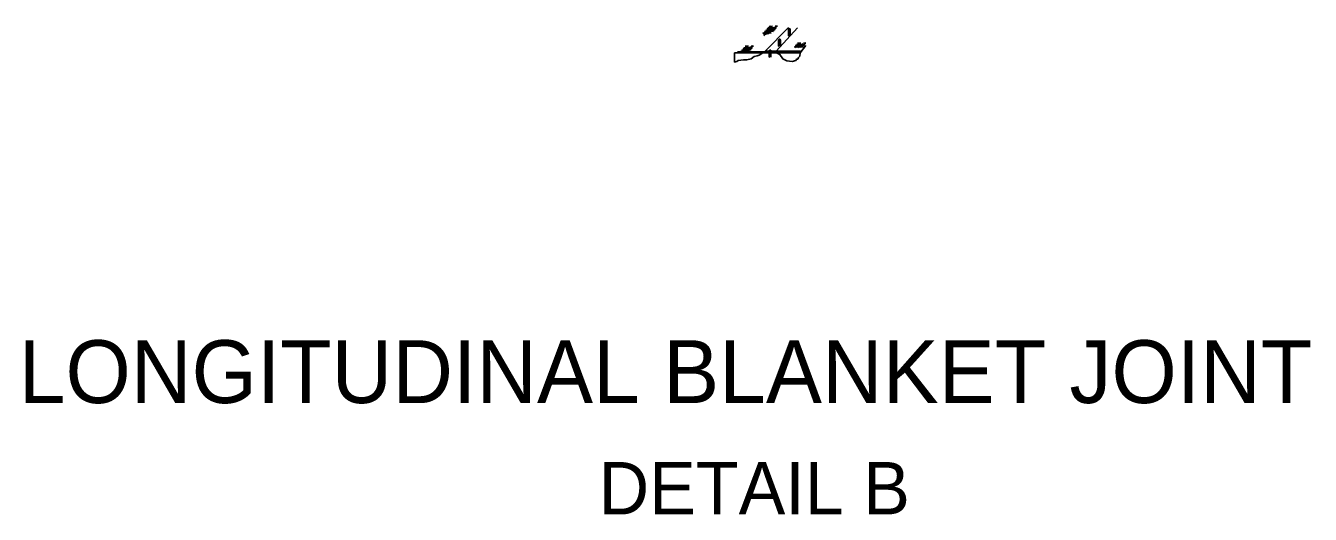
# Model space of a CAD drawing. Extents: x -3138 to -2009, y 501 to 874.
# Drawn here: x -2842.8 to -2720.1, y 790.5 to 837.2 of the extents above; entities that cross this region are included whole.
import ezdxf

# ---------------------------------------------------------------- set-up
doc = ezdxf.new("R2010")
doc.units = 0
for name, color, linetype in [('ls_AREA-EC', 7, 'Continuous'), ('mc_SLOPE-PROTECTION', 7, 'Continuous'), ('str_Misc-Steel-A', 7, 'Continuous'), ('wpc_NO-PLOT', 7, 'Continuous')]:
    doc.layers.add(name, color=color, linetype=linetype)

msp = doc.modelspace()

# ---------------------------------------------------------------- linework, layer by layer
at = {"layer": 'ls_AREA-EC'}
for p, q in [((-2771.61, 837.16), (-2772.38, 836.41)), ((-2772.37, 836.49), (-2771.57, 836.47)), ((-2771.54, 837.1), (-2772.31, 836.35)), ((-2771.52, 836.97), (-2772.29, 836.22)), ((-2772.26, 836.56), (-2771.58, 836.53)), ((-2772.2, 836.67), (-2771.35, 836.64)), ((-2772.14, 834.75), (-2769.92, 837.02)), ((-2772.09, 836.76), (-2771.25, 836.73)), ((-2771.27, 837.08), (-2772.04, 836.33)), ((-2772.01, 836.84), (-2771.21, 836.82)), ((-2771.98, 836.92), (-2771.13, 836.91)), ((-2771.87, 836.98), (-2771.07, 836.98)), ((-2771.03, 837.18), (-2771.8, 836.43)), ((-2771.79, 837.04), (-2771.45, 837.05)), ((-2771.77, 837.11), (-2771.46, 837.12)), ((-2771.19, 837.14), (-2770.99, 837.14)), ((-2771.19, 837.06), (-2771.11, 837.06)), ((-2771.09, 834.75), (-2769.07, 836.98)), ((-2773.9, 835.26), (-2774.46, 834.71)), ((-2773.32, 835.28), (-2773.92, 834.69)), ((-2772.24, 836.35), (-2772.09, 836.36)), ((-2772.17, 836.44), (-2771.8, 836.42)), ((-2768.89, 835.55), (-2769.32, 835.13)), ((-2769.27, 835.31), (-2768.42, 835.29)), ((-2768.83, 835.49), (-2769.25, 835.07)), ((-2769.16, 835.37), (-2768.35, 835.37)), ((-2769.08, 835.43), (-2768.74, 835.44)), ((-2768.8, 835.36), (-2769.08, 835.09)), ((-2769.06, 835.5), (-2768.75, 835.51)), ((-2768.55, 835.47), (-2768.96, 835.07)), ((-2768.32, 835.57), (-2768.8, 835.09)), ((-2768.48, 835.52), (-2768.28, 835.52)), ((-2768.48, 835.45), (-2768.4, 835.45)), ((-2774.81, 834.67), (-2771.17, 834.67)), ((-2774.49, 834.76), (-2773.64, 834.74)), ((-2774.38, 834.86), (-2773.54, 834.83)), ((-2773.83, 835.2), (-2774.33, 834.71)), ((-2774.3, 834.94), (-2773.5, 834.92)), ((-2774.27, 835.02), (-2773.42, 835)), ((-2773.81, 835.07), (-2774.18, 834.7)), ((-2774.16, 835.08), (-2773.36, 835.08)), ((-2774.08, 835.14), (-2773.74, 835.15)), ((-2774.06, 835.21), (-2773.75, 835.21)), ((-2773.56, 835.18), (-2774.05, 834.7)), ((-2773.48, 835.23), (-2773.28, 835.23)), ((-2773.48, 835.16), (-2773.4, 835.16)), ((-2772.14, 834.75), (-2768.77, 834.75)), ((-2771.17, 834.67), (-2771.09, 834.75)), ((-2769.38, 835.15), (-2768.54, 835.12)), ((-2769.3, 835.23), (-2768.5, 835.21))]:
    msp.add_line(p, q, dxfattribs=at)
at = {"layer": 'mc_SLOPE-PROTECTION'}
for p, q in [((-2768.8, 834.58), (-2768.28, 835.29)), ((-2774.95, 834.58), (-2768.8, 834.58))]:
    msp.add_line(p, q, dxfattribs=at)
for points in [[(-2772.55, 834.58), (-2772.37, 834.58), (-2772.74, 834.36), (-2772.92, 834.29), (-2773.2, 834.23), (-2773.49, 834.02), (-2773.91, 833.93), (-2774.23, 833.93), (-2774.74, 833.85), (-2774.87, 833.76), (-2775.08, 833.71), (-2775.08, 834.58), (-2772.47, 834.58)], [(-2774.95, 834.58), (-2768.8, 834.58), (-2768.85, 834.28), (-2768.97, 834.15), (-2769.05, 833.99), (-2769.15, 833.99), (-2769.22, 833.87), (-2769.58, 833.76), (-2770.09, 833.82), (-2770.47, 834.01), (-2770.74, 834.42), (-2771.06, 834.58), (-2771.42, 834.58), (-2768.81, 834.58)]]:
    msp.add_lwpolyline(points, close=True, dxfattribs=at)
at = {"layer": 'str_Misc-Steel-A'}
for p, q in [((-2769.92, 836.8), (-2769.92, 836.82)), ((-2769.92, 836.22), (-2769.92, 836.81)), ((-2769.91, 836.79), (-2769.91, 836.82)), ((-2769.91, 836.22), (-2769.91, 836.81)), ((-2769.78, 836.73), (-2769.78, 836.82)), ((-2769.78, 836.23), (-2769.78, 836.73)), ((-2769.76, 836.73), (-2769.76, 836.82)), ((-2769.76, 836.23), (-2769.76, 836.73)), ((-2770.87, 835.8), (-2770.87, 835.82)), ((-2770.87, 835.22), (-2770.87, 835.81)), ((-2770.85, 835.79), (-2770.85, 835.82)), ((-2770.85, 835.22), (-2770.85, 835.81)), ((-2770.72, 835.73), (-2770.72, 835.82)), ((-2770.72, 835.23), (-2770.72, 835.73)), ((-2770.7, 835.73), (-2770.7, 835.82)), ((-2770.7, 835.23), (-2770.7, 835.73)), ((-2769.92, 836.22), (-2769.91, 836.22)), ((-2769.78, 836.23), (-2769.76, 836.23)), ((-2771.76, 834.17), (-2771.76, 834.78)), ((-2771.76, 834.17), (-2771.75, 834.17)), ((-2771.75, 834.17), (-2771.75, 834.77)), ((-2771.62, 834.18), (-2771.62, 834.77)), ((-2771.62, 834.18), (-2771.6, 834.18)), ((-2771.6, 834.18), (-2771.6, 834.78)), ((-2770.87, 835.22), (-2770.85, 835.22)), ((-2770.72, 835.23), (-2770.7, 835.23))]:
    msp.add_line(p, q, dxfattribs=at)
for centre, radius in [((-2769.84, 836.82), 0.0833), ((-2769.84, 836.82), 0.065), ((-2770.78, 835.82), 0.0833), ((-2770.78, 835.82), 0.065), ((-2771.68, 834.78), 0.0833), ((-2771.68, 834.78), 0.065)]:
    msp.add_arc(centre, radius, 359.9994, 180, dxfattribs=at)

# ---------------------------------------------------------------- texts
at = {"layer": 'wpc_NO-PLOT'}
for s, height, p in [('LONGITUDINAL BLANKET JOINT', 6, (-2843.42, 801.14)), ('DETAIL B', 5, (-2788.06, 790.51))]:
    msp.add_text(s, height=height, dxfattribs=at).set_placement(p)

doc.saveas('drawing.dxf')
